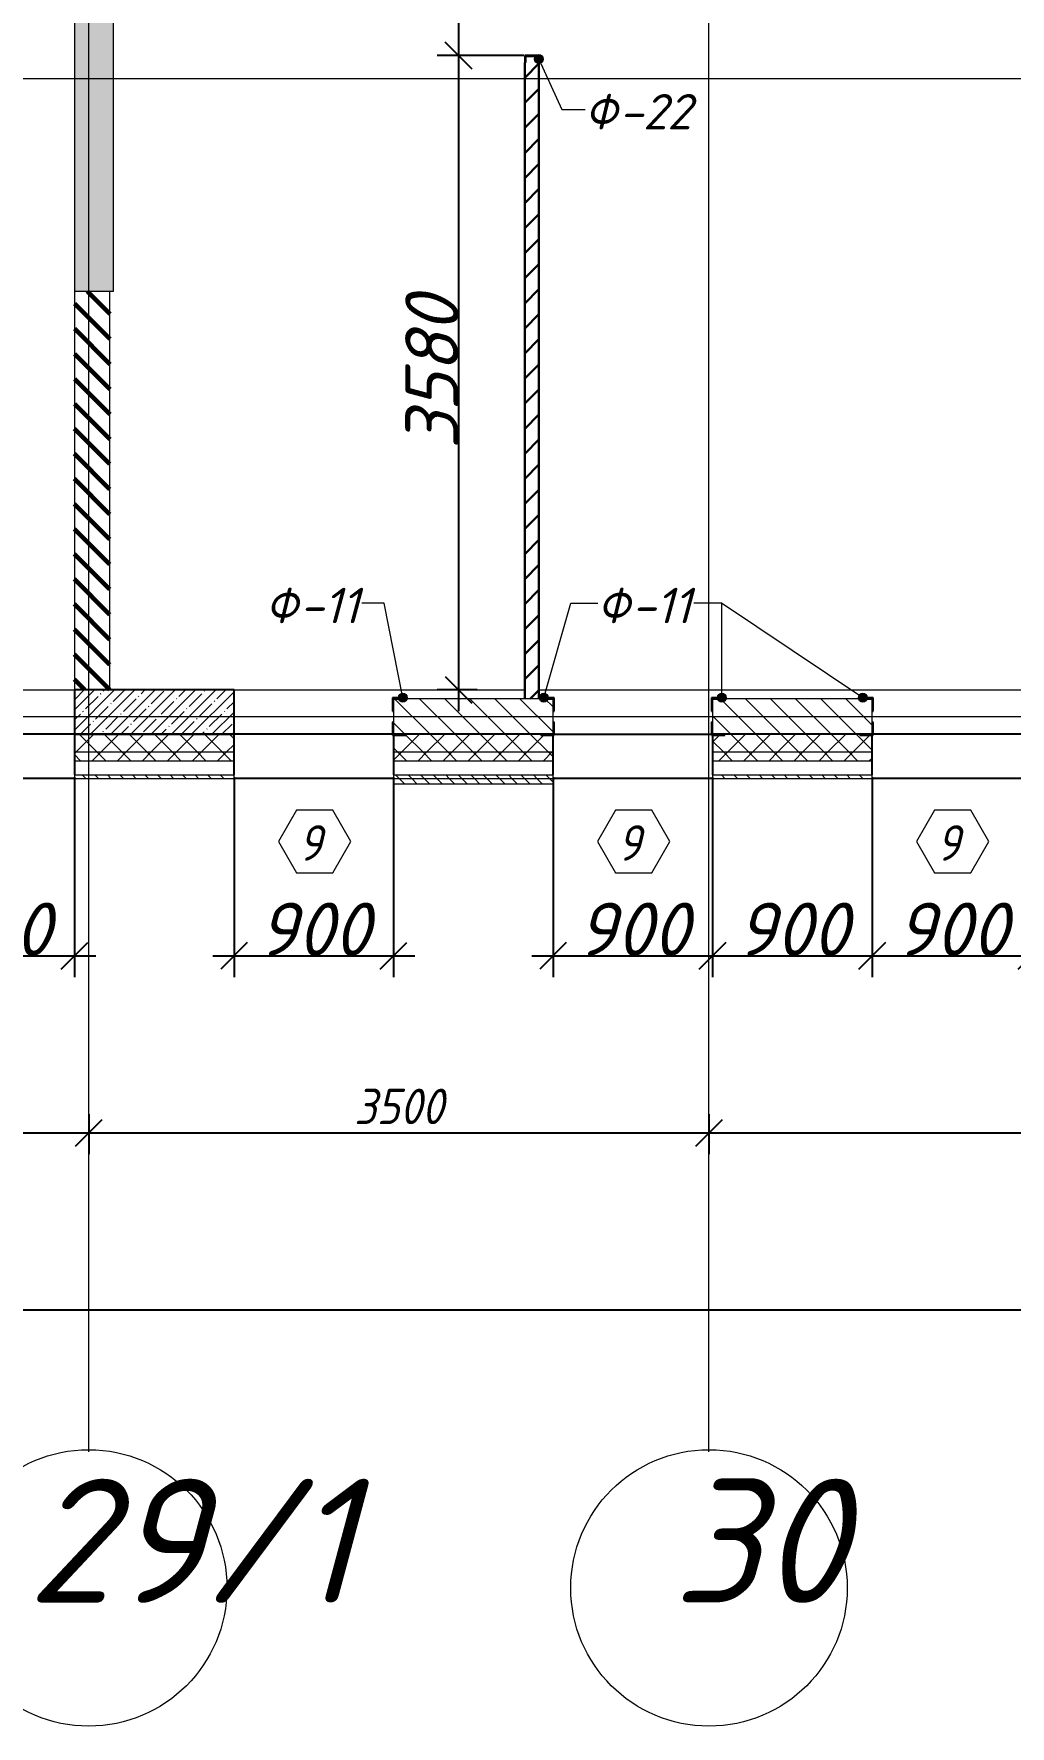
# Model space of a CAD drawing. Header units: millimetres. Extents: x 12986 to 523328, y -9759 to 30092.
# Drawn here: x 502331 to 507840, y -9567 to -17 of the extents above; entities that cross this region are included whole.
import ezdxf

# ---------------------------------------------------------------- set-up
doc = ezdxf.new("R2010")
doc.units = ezdxf.units.MM
for name, color, linetype, lineweight in [('1) ПГП Зеленый', 3, 'Continuous', 30), ('3) РАсчет Зел', 3, 'Continuous', 30), ('5) Блок ячеистый', 160, 'Continuous', 60), ('A-ANNO-DIMS', 7, 'Continuous', 9), ('A-DETL', 7, 'Continuous', 9), ('A-GENM-1', 7, 'Continuous', 25), ('A-GENM-IDEN', 7, 'Continuous', 9), ('A-GLAZ-IDEN', 7, 'Continuous', 9), ('A-WALL', 7, 'Continuous', 5), ('A-WALL-1', 7, 'Continuous', 25), ('A-WALL-FNSH-1', 7, 'Continuous', 9), ('A-WALL-FNSH-2', 7, 'Continuous', 5), ('A-WALL-PATT-1', 7, 'Continuous', 5), ('I-WALL', 7, 'Continuous', 5), ('S-COLS-1', 7, 'Continuous', 5), ('S-COLS-2', 7, 'Continuous', 25), ('Оси', 7, 'Continuous', 9), ('Оси-1', 7, 'Continuous', 20)]:
    doc.layers.add(name, color=color, linetype=linetype, lineweight=lineweight)
for name, color, linetype, lineweight, true_color in [('A-WALL-2', 7, 'Continuous', 13, 0x000000), ('A-WALL-3', 7, 'Continuous', 5, 0x000000), ('A-WALL-PATT-2', 7, 'Continuous', 5, 0xce0000)]:
    doc.layers.add(name, color=color, linetype=linetype, lineweight=lineweight, true_color=true_color)
doc.styles.add('ISOCPEUR_I', font='isocpeui.ttf', dxfattribs={"height": 250})
doc.styles.add('ISOCPEUR_I_2', font='isocpeui.ttf', dxfattribs={"height": 300})
doc.styles.add('ISOCPEUR_I_3', font='isocpeui.ttf', dxfattribs={"width": 0.9, "height": 200})
doc.dimstyles.new('ISO-2_0_0_9К_СРЕДНИЙ_2', dxfattribs={"dimscale": 304.8, "dimtxt": 199.196235, "dimasz": 0.492126, "dimexe": 0.393701, "dimexo": 0, "dimgap": 0, "dimtad": 1, "dimdec": 0, "dimzin": 0, "dimdsep": 46, "dimtxsty": 'ISOCPEUR_I_2', "dimblk1": 'OBLIQUE', "dimblk2": 'OBLIQUE', "dimsah": 1, "dimcen": 0.09, "dimdle": 0.393701, "dimazin": 0, "dimtfac": 1, "dimtdec": 4, "dimtix": 1, "dimtmove": 0, "dimatfit": 3, "dimfxl": 1, "dimtvp": 1, "dimtolj": 1, "dimtzin": 0, "dimarcsym": 2})
doc.dimstyles.new('ISO-2_0_0_9К_СРЕДНИЙ_ФОН', dxfattribs={"dimscale": 304.8, "dimtxt": 199.196235, "dimasz": 0.492126, "dimexe": 0.393701, "dimexo": 0, "dimgap": 0.164042, "dimtad": 1, "dimdec": 0, "dimdsep": 46, "dimtxsty": 'ISOCPEUR_I_3', "dimblk1": 'OBLIQUE', "dimblk2": 'OBLIQUE', "dimsah": 1, "dimcen": 0.09, "dimdle": 0.393701, "dimazin": 0, "dimtfac": 1, "dimtdec": 4, "dimtix": 1, "dimtmove": 1, "dimatfit": 3, "dimfxl": 1, "dimtvp": 1, "dimtfill": 1, "dimtolj": 1, "dimtzin": 0, "dimarcsym": 2})
doc.dimstyles.new('ISO-2_0_0_9К_СРЕДНИЙ_ФОН_2', dxfattribs={"dimscale": 304.8, "dimtxt": 199.196235, "dimasz": 0.492126, "dimexe": 0.393701, "dimexo": 0, "dimgap": 0.164042, "dimtad": 1, "dimdec": 0, "dimdsep": 46, "dimtxsty": 'ISOCPEUR_I_3', "dimblk1": 'OBLIQUE', "dimblk2": 'OBLIQUE', "dimsah": 1, "dimcen": 0.09, "dimdle": 0.393701, "dimazin": 0, "dimtfac": 1, "dimtdec": 4, "dimtix": 1, "dimtmove": 2, "dimatfit": 3, "dimfxl": 1, "dimtvp": 1, "dimtfill": 1, "dimtolj": 1, "dimtzin": 0, "dimarcsym": 2})
pattern_1 = [(45, (395430.81, -3869.25), (-57.024626, 57.024626), []), (45, (395487.83, -3869.25), (-57.024626, 57.024626), [100.806, -20.161, 3.353, -16.808])]
pattern_2 = [(135, (395430.81, -3869.254), (-35.35534, -35.35534), [])]
pattern_3 = [(45, (395430.81, -3869.25), (-70.71068, 70.71068), []), (135, (395430.81, -3869.25), (-70.71068, -70.71068), [])]
pattern_4 = [(135, (395430.81, -3869.25), (-70.71068, -70.71068), [])]

# ---------------------------------------------------------------- blocks, each defined once
blk = doc.blocks.new('Фахверк_СКБ_Уголок - Ф-11_200х2500 h-28441216-АР1_1_Кладочный план 3 этажа')
at = {"layer": 'A-GENM-1'}
for p, q in [((200, 156), (125, 156)), ((125, 156), (125, 81)), ((131, 81), (131, 150)), ((131, 150), (200, 150)), ((200, 150), (200, 156)), ((125, 81), (131, 81)), ((131, 19), (125, 19)), ((125, 19), (125, -56)), ((131, -50), (131, 19)), ((125, -56), (200, -56)), ((200, -50), (131, -50)), ((200, -56), (200, -50))]:
    blk.add_line(p, q, dxfattribs=at)
blk = doc.blocks.new('Фахверк_СКБ_Швеллер - Ф-22_80х3960 h-28561543-АР1_1_Кладочный план 3 этажа')
at = {"layer": 'A-GENM-1'}
for p, q in [((165, 40), (125, 40)), ((125, 40), (125, -40)), ((129.5, 32.6), (165, 32.6)), ((129.5, -32.6), (129.5, 32.6)), ((165, 32.6), (165, 40)), ((125, -40), (165, -40)), ((165, -32.6), (129.5, -32.6)), ((165, -40), (165, -32.6))]:
    blk.add_line(p, q, dxfattribs=at)
blk = doc.blocks.new('Ось сетки - Круг_Ø6_00__ISO-2_5_0_9K_ кружки поменьше-23056867-АР1_1_Кладочный план 3 этажа')
at = {"layer": 'Оси'}
blk.add_circle((0, 0), 2.6, dxfattribs=at)
blk = doc.blocks.new('_Oblique')
at = {"color": 0, "linetype": 'ByBlock', "lineweight": -2}
blk.add_line((-0.5, -0.5), (0.5, 0.5), dxfattribs=at)
blk = doc.blocks.new('*D3424')
at = {"layer": 'A-ANNO-DIMS', "color": 0, "lineweight": -2, "transparency": 16777216}
for p, q in [((501240.8, -6113.4), (501240.8, -6339.4)), ((502640.8, -6113.4), (502640.8, -6339.4)), ((501120.8, -6219.4), (502760.8, -6219.4))]:
    blk.add_line(p, q, dxfattribs=at)
at = {"layer": 'Defpoints', "color": 0, "transparency": 16777216}
for p in [(501240.8, -6113.4), (502640.8, -6113.4), (502640.8, -6219.4)]:
    blk.add_point(p, dxfattribs=at)
at = {"layer": 'A-ANNO-DIMS', "color": 0, "lineweight": -2, "transparency": 16777216, "xscale": 150, "yscale": 150, "zscale": 150, "rotation": 180}
blk.add_blockref('_Oblique', (501240.8, -6219.4), dxfattribs=at)
at = {"layer": 'A-ANNO-DIMS', "color": 0, "lineweight": -2, "transparency": 16777216, "xscale": 150, "yscale": 150, "zscale": 150}
blk.add_blockref('_Oblique', (502640.8, -6219.4), dxfattribs=at)
at = {"layer": 'A-ANNO-DIMS', "color": 0, "transparency": 16777216, "insert": (501940.8, -6069.4), "char_height": 200, "width": 579.201, "attachment_point": 5, "style": 'ISOCPEUR_I_3', "bg_fill": 3, "box_fill_scale": 1.1, "bg_fill_color": 256, "bg_fill_true_color": 13158600, "bg_fill_transparency": 0}
blk.add_mtext('\\A1;1400', dxfattribs=at)
blk = doc.blocks.new('*D3425')
at = {"layer": 'A-ANNO-DIMS', "color": 0, "lineweight": -2, "transparency": 16777216}
for p, q in [((502640.8, -6113.4), (502640.8, -6339.4)), ((506140.8, -6113.4), (506140.8, -6339.4)), ((502520.8, -6219.4), (506260.8, -6219.4))]:
    blk.add_line(p, q, dxfattribs=at)
at = {"layer": 'Defpoints', "color": 0, "transparency": 16777216}
for p in [(502640.8, -6113.4), (506140.8, -6113.4), (506140.8, -6219.4)]:
    blk.add_point(p, dxfattribs=at)
at = {"layer": 'A-ANNO-DIMS', "color": 0, "lineweight": -2, "transparency": 16777216, "xscale": 150, "yscale": 150, "zscale": 150, "rotation": 180}
blk.add_blockref('_Oblique', (502640.8, -6219.4), dxfattribs=at)
at = {"layer": 'A-ANNO-DIMS', "color": 0, "lineweight": -2, "transparency": 16777216, "xscale": 150, "yscale": 150, "zscale": 150}
blk.add_blockref('_Oblique', (506140.8, -6219.4), dxfattribs=at)
at = {"layer": 'A-ANNO-DIMS', "color": 0, "transparency": 16777216, "insert": (504390.8, -6069.4), "char_height": 200, "width": 606.782, "attachment_point": 5, "style": 'ISOCPEUR_I_3', "bg_fill": 3, "box_fill_scale": 1.1, "bg_fill_color": 256, "bg_fill_true_color": 13158600, "bg_fill_transparency": 0}
blk.add_mtext('\\A1;3500', dxfattribs=at)
blk = doc.blocks.new('*D3426')
at = {"layer": 'A-ANNO-DIMS', "color": 0, "lineweight": -2, "transparency": 16777216}
for p, q in [((506140.8, -6113.4), (506140.8, -6339.4)), ((511390.8, -6113.4), (511390.8, -6339.4)), ((506020.8, -6219.4), (511510.8, -6219.4))]:
    blk.add_line(p, q, dxfattribs=at)
at = {"layer": 'Defpoints', "color": 0, "transparency": 16777216}
for p in [(506140.8, -6113.4), (511390.8, -6113.4), (511390.8, -6219.4)]:
    blk.add_point(p, dxfattribs=at)
at = {"layer": 'A-ANNO-DIMS', "color": 0, "lineweight": -2, "transparency": 16777216, "xscale": 150, "yscale": 150, "zscale": 150, "rotation": 180}
blk.add_blockref('_Oblique', (506140.8, -6219.4), dxfattribs=at)
at = {"layer": 'A-ANNO-DIMS', "color": 0, "lineweight": -2, "transparency": 16777216, "xscale": 150, "yscale": 150, "zscale": 150}
blk.add_blockref('_Oblique', (511390.8, -6219.4), dxfattribs=at)
at = {"layer": 'A-ANNO-DIMS', "color": 0, "transparency": 16777216, "insert": (508765.8, -6069.4), "char_height": 200, "width": 606.782, "attachment_point": 5, "style": 'ISOCPEUR_I_3', "bg_fill": 3, "box_fill_scale": 1.1, "bg_fill_color": 256, "bg_fill_true_color": 13158600, "bg_fill_transparency": 0}
blk.add_mtext('\\A1;5250', dxfattribs=at)
blk = doc.blocks.new('*D3429')
at = {"layer": 'A-ANNO-DIMS', "color": 0, "lineweight": -2, "transparency": 16777216}
for p, q in [((395540.8, -7113), (395540.8, -7339.1)), ((520440.8, -7113), (520440.8, -7339.1)), ((395420.8, -7219.1), (456288.4, -7219.1)), ((520560.8, -7219.1), (457110.2, -7219.1))]:
    blk.add_line(p, q, dxfattribs=at)
at = {"layer": 'Defpoints', "color": 0, "transparency": 16777216}
for p in [(395540.8, -7113), (520440.8, -7113), (520440.8, -7219.1)]:
    blk.add_point(p, dxfattribs=at)
at = {"layer": 'A-ANNO-DIMS', "color": 0, "lineweight": -2, "transparency": 16777216, "xscale": 150, "yscale": 150, "zscale": 150, "rotation": 180}
blk.add_blockref('_Oblique', (395540.8, -7219.1), dxfattribs=at)
at = {"layer": 'A-ANNO-DIMS', "color": 0, "lineweight": -2, "transparency": 16777216, "xscale": 150, "yscale": 150, "zscale": 150}
blk.add_blockref('_Oblique', (520440.8, -7219.1), dxfattribs=at)
at = {"layer": 'A-ANNO-DIMS', "color": 0, "transparency": 16777216, "insert": (456258, -6907.8), "char_height": 200, "width": 882.593, "attachment_point": 1, "line_spacing_factor": 1.149209, "style": 'ISOCPEUR_I_3', "bg_fill": 3, "box_fill_scale": 1.1, "bg_fill_color": 256, "bg_fill_true_color": 13158600, "bg_fill_transparency": 0}
blk.add_mtext('\\A1;124900', dxfattribs=at)
blk = doc.blocks.new('AAR_СКБ_Марка_Окна_Перемычка и проем - Марка проема-25443838-АР1_1_Кладочный план 3 этажа')
at = {"layer": 'A-GLAZ-IDEN'}
for p, q in [((-0.968, -0.984), (-1.986, -2.747)), ((1.067, -0.984), (-0.968, -0.984)), ((2.085, -2.747), (1.067, -0.984)), ((-1.986, -2.747), (-0.968, -4.509)), ((1.067, -4.509), (2.085, -2.747)), ((-0.968, -4.509), (1.067, -4.509))]:
    blk.add_line(p, q, dxfattribs=at)
blk = doc.blocks.new('*D3465')
at = {"layer": 'A-ANNO-DIMS', "color": 0, "lineweight": -2, "transparency": 16777216}
for p, q in [((504727.1, 1430.7), (504727.1, -259.3)), ((505095.4, 1310.7), (504607.1, 1310.7)), ((505095.4, -139.3), (504607.1, -139.3))]:
    blk.add_line(p, q, dxfattribs=at)
at = {"layer": 'Defpoints', "color": 0, "transparency": 16777216}
for p in [(505095.4, 1310.7), (504727.1, -139.3), (505095.4, -139.3)]:
    blk.add_point(p, dxfattribs=at)
at = {"layer": 'A-ANNO-DIMS', "color": 0, "lineweight": -2, "transparency": 16777216, "xscale": 150, "yscale": 150, "zscale": 150}
for p, rotation in [((504727.1, 1310.7), 90), ((504727.1, -139.3), 270)]:
    blk.add_blockref('_Oblique', p, dxfattribs=dict(at, rotation=rotation))
at = {"layer": 'A-ANNO-DIMS', "color": 0, "transparency": 16777216, "insert": (504577.1, 585.7), "char_height": 300, "width": 579.201, "attachment_point": 5, "rotation": 90, "style": 'ISOCPEUR_I_2'}
blk.add_mtext('\\A1;1450', dxfattribs=at)
blk = doc.blocks.new('*D3466')
at = {"layer": 'A-ANNO-DIMS', "color": 0, "lineweight": -2, "transparency": 16777216}
for p, q in [((504727.1, -19.3), (504727.1, -3839.3)), ((505095.4, -139.3), (504607.1, -139.3)), ((504833.2, -3719.3), (504607.1, -3719.3))]:
    blk.add_line(p, q, dxfattribs=at)
at = {"layer": 'Defpoints', "color": 0, "transparency": 16777216}
for p in [(505095.4, -139.3), (504727.1, -3719.3), (504833.2, -3719.3)]:
    blk.add_point(p, dxfattribs=at)
at = {"layer": 'A-ANNO-DIMS', "color": 0, "lineweight": -2, "transparency": 16777216, "xscale": 150, "yscale": 150, "zscale": 150}
for p, rotation in [((504727.1, -139.3), 90), ((504727.1, -3719.3), 270)]:
    blk.add_blockref('_Oblique', p, dxfattribs=dict(at, rotation=rotation))
at = {"layer": 'A-ANNO-DIMS', "color": 0, "transparency": 16777216, "insert": (504577.1, -1929.3), "char_height": 300, "width": 606.782, "attachment_point": 5, "rotation": 90, "style": 'ISOCPEUR_I_2'}
blk.add_mtext('\\A1;3580', dxfattribs=at)
blk = doc.blocks.new('*D3652')
at = {"layer": 'A-ANNO-DIMS', "color": 0, "lineweight": -2, "transparency": 16777216}
for p, q in [((505260.8, -4211.9), (505260.8, -5339.3)), ((506160.8, -4211.9), (506160.8, -5339.3)), ((505140.8, -5219.3), (506280.8, -5219.3))]:
    blk.add_line(p, q, dxfattribs=at)
at = {"layer": 'Defpoints', "color": 0, "transparency": 16777216}
for p in [(505260.8, -4211.9), (506160.8, -4211.9), (506160.8, -5219.3)]:
    blk.add_point(p, dxfattribs=at)
at = {"layer": 'A-ANNO-DIMS', "color": 0, "lineweight": -2, "transparency": 16777216, "xscale": 150, "yscale": 150, "zscale": 150, "rotation": 180}
blk.add_blockref('_Oblique', (505260.8, -5219.3), dxfattribs=at)
at = {"layer": 'A-ANNO-DIMS', "color": 0, "lineweight": -2, "transparency": 16777216, "xscale": 150, "yscale": 150, "zscale": 150}
blk.add_blockref('_Oblique', (506160.8, -5219.3), dxfattribs=at)
at = {"layer": 'A-ANNO-DIMS', "color": 0, "transparency": 16777216, "insert": (505710.8, -5069.3), "char_height": 300, "width": 455.087, "attachment_point": 5, "style": 'ISOCPEUR_I_2'}
blk.add_mtext('\\A1;900', dxfattribs=at)
blk = doc.blocks.new('*D3653')
at = {"layer": 'A-ANNO-DIMS', "color": 0, "lineweight": -2, "transparency": 16777216}
for p, q in [((506160.8, -4211.9), (506160.8, -5339.3)), ((507060.8, -4211.9), (507060.8, -5339.3)), ((506040.8, -5219.3), (507180.8, -5219.3))]:
    blk.add_line(p, q, dxfattribs=at)
at = {"layer": 'Defpoints', "color": 0, "transparency": 16777216}
for p in [(506160.8, -4211.9), (507060.8, -4211.9), (507060.8, -5219.3)]:
    blk.add_point(p, dxfattribs=at)
at = {"layer": 'A-ANNO-DIMS', "color": 0, "lineweight": -2, "transparency": 16777216, "xscale": 150, "yscale": 150, "zscale": 150, "rotation": 180}
blk.add_blockref('_Oblique', (506160.8, -5219.3), dxfattribs=at)
at = {"layer": 'A-ANNO-DIMS', "color": 0, "lineweight": -2, "transparency": 16777216, "xscale": 150, "yscale": 150, "zscale": 150}
blk.add_blockref('_Oblique', (507060.8, -5219.3), dxfattribs=at)
at = {"layer": 'A-ANNO-DIMS', "color": 0, "transparency": 16777216, "insert": (506610.8, -5069.3), "char_height": 300, "width": 455.087, "attachment_point": 5, "style": 'ISOCPEUR_I_2'}
blk.add_mtext('\\A1;900', dxfattribs=at)
blk = doc.blocks.new('*D3654')
at = {"layer": 'A-ANNO-DIMS', "color": 0, "lineweight": -2, "transparency": 16777216}
for p, q in [((507060.8, -4211.9), (507060.8, -5339.3)), ((507960.8, -4211.9), (507960.8, -5339.3)), ((506940.8, -5219.3), (508080.8, -5219.3))]:
    blk.add_line(p, q, dxfattribs=at)
at = {"layer": 'Defpoints', "color": 0, "transparency": 16777216}
for p in [(507060.8, -4211.9), (507960.8, -4211.9), (507960.8, -5219.3)]:
    blk.add_point(p, dxfattribs=at)
at = {"layer": 'A-ANNO-DIMS', "color": 0, "lineweight": -2, "transparency": 16777216, "xscale": 150, "yscale": 150, "zscale": 150, "rotation": 180}
blk.add_blockref('_Oblique', (507060.8, -5219.3), dxfattribs=at)
at = {"layer": 'A-ANNO-DIMS', "color": 0, "lineweight": -2, "transparency": 16777216, "xscale": 150, "yscale": 150, "zscale": 150}
blk.add_blockref('_Oblique', (507960.8, -5219.3), dxfattribs=at)
at = {"layer": 'A-ANNO-DIMS', "color": 0, "transparency": 16777216, "insert": (507510.8, -5069.3), "char_height": 300, "width": 455.087, "attachment_point": 5, "style": 'ISOCPEUR_I_2'}
blk.add_mtext('\\A1;900', dxfattribs=at)
blk = doc.blocks.new('*D3680')
at = {"layer": 'A-ANNO-DIMS', "color": 0, "lineweight": -2, "transparency": 16777216}
for p, q in [((501660.8, -4211.9), (501660.8, -5339.3)), ((502560.8, -4211.9), (502560.8, -5339.3)), ((501540.8, -5219.3), (502680.8, -5219.3))]:
    blk.add_line(p, q, dxfattribs=at)
at = {"layer": 'Defpoints', "color": 0, "transparency": 16777216}
for p in [(501660.8, -4211.9), (502560.8, -4211.9), (502560.8, -5219.3)]:
    blk.add_point(p, dxfattribs=at)
at = {"layer": 'A-ANNO-DIMS', "color": 0, "lineweight": -2, "transparency": 16777216, "xscale": 150, "yscale": 150, "zscale": 150, "rotation": 180}
blk.add_blockref('_Oblique', (501660.8, -5219.3), dxfattribs=at)
at = {"layer": 'A-ANNO-DIMS', "color": 0, "lineweight": -2, "transparency": 16777216, "xscale": 150, "yscale": 150, "zscale": 150}
blk.add_blockref('_Oblique', (502560.8, -5219.3), dxfattribs=at)
at = {"layer": 'A-ANNO-DIMS', "color": 0, "transparency": 16777216, "insert": (502110.8, -5069.3), "char_height": 300, "width": 455.087, "attachment_point": 5, "style": 'ISOCPEUR_I_2'}
blk.add_mtext('\\A1;900', dxfattribs=at)
blk = doc.blocks.new('*D3681')
at = {"layer": 'A-ANNO-DIMS', "color": 0, "lineweight": -2, "transparency": 16777216}
for p, q in [((503460.8, -4211.9), (503460.8, -5339.3)), ((504360.8, -4211.9), (504360.8, -5339.3)), ((503340.8, -5219.3), (504480.8, -5219.3))]:
    blk.add_line(p, q, dxfattribs=at)
at = {"layer": 'Defpoints', "color": 0, "transparency": 16777216}
for p in [(503460.8, -4211.9), (504360.8, -4211.9), (504360.8, -5219.3)]:
    blk.add_point(p, dxfattribs=at)
at = {"layer": 'A-ANNO-DIMS', "color": 0, "lineweight": -2, "transparency": 16777216, "xscale": 150, "yscale": 150, "zscale": 150, "rotation": 180}
blk.add_blockref('_Oblique', (503460.8, -5219.3), dxfattribs=at)
at = {"layer": 'A-ANNO-DIMS', "color": 0, "lineweight": -2, "transparency": 16777216, "xscale": 150, "yscale": 150, "zscale": 150}
blk.add_blockref('_Oblique', (504360.8, -5219.3), dxfattribs=at)
at = {"layer": 'A-ANNO-DIMS', "color": 0, "transparency": 16777216, "insert": (503910.8, -5069.3), "char_height": 300, "width": 455.087, "attachment_point": 5, "style": 'ISOCPEUR_I_2'}
blk.add_mtext('\\A1;900', dxfattribs=at)

msp = doc.modelspace()

# ---------------------------------------------------------------- hatches: boundary and pattern name
h = msp.add_hatch()
h.set_pattern_fill('FP_4', color=256, style=0, pattern_type=2)
h.set_pattern_definition(pattern_1)
h.paths.add_polyline_path([(502560.80859, -1469.25378), (502780.80859, -1469.25378), (502780.80859, 6730.74642), (502560.80859, 6730.74642), (502560.80859, 2782.68915)], flags=0)
at = {"layer": '1) ПГП Зеленый'}
h = msp.add_hatch(dxfattribs=at)
h.set_pattern_fill('FP_5', color=256, style=0, pattern_type=2)
h.set_pattern_definition([(45, (395430.81, -3869.25), (-70.71068, 70.71068), [])])
h.paths.add_polyline_path([(505180.80849, -3769.25358), (505180.80849, -179.25357), (505173.40849, -179.25357), (505173.40849, -143.75357), (505108.20849, -143.75357), (505108.20849, -179.25357), (505100.80849, -179.25357), (505100.80849, -3769.25358)], flags=0)
h.paths.add_polyline_path([(505100.80849, 1310.74642), (505180.80849, 1310.74642), (505180.80849, 1315.74643), (505100.80849, 1315.74643)], flags=0)
h.paths.add_polyline_path([(505108.20849, 1320.24643), (505173.40849, 1320.24643), (505173.40849, 1355.74643), (505180.80849, 1355.74643), (505180.80849, 5530.74642), (505100.80849, 5530.74642), (505100.80849, 1355.74643), (505108.20849, 1355.74643)], flags=0)
at = {"layer": '5) Блок ячеистый'}
h = msp.add_hatch(dxfattribs=at)
h.set_pattern_fill('FP_1', color=256, style=0, pattern_type=2)
h.set_pattern_definition(pattern_4)
h.paths.add_polyline_path([(502560.80855, -3719.25358), (502760.80855, -3719.25358), (502760.80855, -1469.25378), (502560.80855, -1469.25378), (502560.80855, -2937.15678)], flags=0)
at = {"layer": 'A-GENM-IDEN'}
h = msp.add_hatch(color=256, dxfattribs=at)
edge = h.paths.add_edge_path(flags=0)
edge.add_arc((505180.80849, -159.25357), 25, 0, 360)
h = msp.add_hatch(color=256, dxfattribs=at)
edge = h.paths.add_edge_path(flags=0)
edge.add_arc((504413.14188, -3763.25358), 25, 0, 360)
h = msp.add_hatch(color=256, dxfattribs=at)
edge = h.paths.add_edge_path(flags=0)
edge.add_arc((505208.47516, -3763.25358), 25, 0, 360)
h = msp.add_hatch(color=256, dxfattribs=at)
edge = h.paths.add_edge_path(flags=0)
edge.add_arc((506213.14182, -3763.25358), 25, 0, 360)
h = msp.add_hatch(color=256, dxfattribs=at)
edge = h.paths.add_edge_path(flags=0)
edge.add_arc((507008.4752, -3763.25358), 25, 0, 360)
at = {"layer": 'A-WALL-PATT-1'}
h = msp.add_hatch(dxfattribs=at)
h.set_pattern_fill('FP_1', color=256, style=0, pattern_type=2)
h.set_pattern_definition(pattern_4)
h.paths.add_polyline_path([(504429.80855, -3969.25358), (505260.80849, -3969.25358), (505260.80849, -3769.25358), (504360.80855, -3769.25358), (504360.80855, -3969.25358)], flags=0)
h.paths.add_polyline_path([(507060.80853, -3969.25358), (507060.80853, -3769.25358), (506160.80849, -3769.25358), (506160.80849, -3969.25358), (506991.80853, -3969.25358)], flags=0)
at = {"layer": 'A-WALL-PATT-2'}
h = msp.add_hatch(dxfattribs=at)
h.set_pattern_fill('FP_2', color=256, style=0, pattern_type=2)
h.set_pattern_definition(pattern_3)
h.paths.add_polyline_path([(507960.80853, -4069.25358), (509110.80855, -4069.25358), (509110.28684, -3975.25358), (509041.80858, -3975.25358), (509041.80858, -3969.25358), (507960.80853, -3969.25358)], flags=0)
h.paths.add_polyline_path([(520510.80855, -4069.25358), (520510.80855, -3969.25358), (519160.80855, -3969.25358), (519160.80855, -4069.25358)], flags=0)
h.paths.add_polyline_path([(513360.80855, -4069.25358), (514760.80855, -4069.25358), (514760.28684, -3975.25358), (514691.80858, -3974.18215), (514691.80858, -3969.25358), (513360.80855, -3969.25358)], flags=0)
h.paths.add_polyline_path([(507060.80853, -4069.25358), (507060.28679, -3975.25358), (506991.80853, -3975.25358), (506991.80853, -3969.25358), (506229.80849, -3969.25358), (506229.80849, -3975.25358), (506160.80849, -3975.25358), (506160.80849, -4069.25358), (507052.11288, -4069.25358)], flags=0)
h.paths.add_polyline_path([(503460.80855, -4069.25358), (503460.80855, -3969.25358), (502560.80855, -3969.25358), (502560.80855, -4069.25358), (502677.5407, -4069.25358)], flags=0)
h.paths.add_polyline_path([(492579.80855, -4069.25358), (493560.80855, -4069.25358), (493560.28684, -3975.25358), (493491.80858, -3975.25358), (493491.80858, -3969.25358), (492579.80855, -3969.25358), (492579.80855, -3975.25358), (492510.80855, -3975.25358), (492510.80855, -4069.25358)], flags=0)
h.paths.add_polyline_path([(500610.80852, -4069.25358), (501660.80855, -4069.25358), (501660.28681, -3975.25358), (501591.80855, -3975.25358), (501591.80855, -3969.25358), (500679.80852, -3969.25358), (500679.80852, -3975.25358), (500610.80852, -3975.25358)], flags=0)
h.paths.add_polyline_path([(497262.14007, -4069.25358), (498310.80852, -4069.25358), (498310.28681, -3975.25358), (498241.80855, -3975.25358), (498241.80855, -3969.25358), (496329.80859, -3969.25358), (496329.80859, -3975.25358), (496260.80859, -3975.25358), (496260.80859, -4069.25358), (497160.8086, -4069.25358)], flags=0)
h.paths.add_polyline_path([(486431.3388, -4069.25358), (486460.80857, -4069.25358), (486460.80857, -3969.25358), (484690.80855, -3969.25358), (484690.80855, -4069.25358)], flags=0)
h = msp.add_hatch(dxfattribs=at)
h.set_pattern_fill('FP_2', color=256, style=0, pattern_type=2)
h.set_pattern_definition(pattern_3)
h.paths.add_polyline_path([(504429.80855, -4069.25358), (505260.80859, -4069.25358), (505260.80849, -3975.25358), (505191.80849, -3975.25358), (505191.80849, -3969.25358), (504429.80855, -3969.25358), (504429.80855, -3975.25358), (504360.80855, -3975.25358), (504360.80855, -4069.25358)], flags=0)
h.paths.add_polyline_path([(487785.18896, -4069.25358), (488160.80857, -4069.25358), (488160.28686, -3975.25358), (488091.8086, -3975.25358), (488091.8086, -3969.25358), (487429.80857, -3969.25358), (487429.80857, -3975.25358), (487360.80857, -3975.25358), (487360.80857, -4069.25358), (487429.80857, -4069.25358)], flags=0)
h.paths.add_polyline_path([(495360.80859, -4069.25358), (495360.80855, -3969.25358), (494460.80855, -3969.25359), (494460.80855, -4069.25358), (494554.43975, -4069.25358)], flags=0)
h = msp.add_hatch(dxfattribs=at)
h.set_pattern_fill('FP_2', color=256, style=0, pattern_type=2)
h.set_pattern_definition(pattern_3)
h.paths.add_polyline_path([(513360.80855, -4119.25358), (514760.80855, -4119.25358), (514760.80855, -4069.25358), (513360.80855, -4069.25358)], flags=0)
h.paths.add_polyline_path([(520610.80855, -4119.25358), (520610.80855, -4069.25358), (519160.80855, -4069.25358), (519160.80855, -4119.25358), (520510.80855, -4119.25358)], flags=0)
h.paths.add_polyline_path([(507060.80853, -4119.25358), (507060.80853, -4069.25358), (506160.80849, -4069.25358), (506160.80849, -4119.25358), (506739.09118, -4119.25358)], flags=0)
h.paths.add_polyline_path([(502560.80855, -4119.25358), (503460.80855, -4119.25358), (503460.80855, -4069.25358), (502560.80855, -4069.25358)], flags=0)
h.paths.add_polyline_path([(507960.80853, -4119.25358), (509110.80855, -4119.25358), (509110.80855, -4069.25358), (507960.80853, -4069.25358)], flags=0)
h.paths.add_polyline_path([(500610.80852, -4119.25358), (501660.80855, -4119.25358), (501660.80855, -4069.25358), (500610.80852, -4069.25358)], flags=0)
h.paths.add_polyline_path([(496260.80859, -4119.25358), (498310.80852, -4119.25358), (498310.80852, -4069.25358), (496260.80859, -4069.25358)], flags=0)
h.paths.add_polyline_path([(492510.80855, -4119.25358), (493560.80855, -4119.25358), (493560.80855, -4069.25358), (492510.80855, -4069.25358)], flags=0)
h.paths.add_polyline_path([(486431.3388, -4119.25358), (486460.80857, -4119.25358), (486460.80857, -4069.25358), (484640.80855, -4069.25358), (484640.80855, -4119.25358)], flags=0)
h = msp.add_hatch(dxfattribs=at)
h.set_pattern_fill('FP_2', color=256, style=0, pattern_type=2)
h.set_pattern_definition(pattern_3)
h.paths.add_polyline_path([(504708.31594, -4119.25358), (505260.80859, -4119.25358), (505260.80859, -4069.25358), (504360.80855, -4069.25358), (504360.80855, -4119.25358)], flags=0)
h.paths.add_polyline_path([(494460.80855, -4119.25358), (495360.80859, -4119.25358), (495360.80859, -4069.25358), (494460.80855, -4069.25358)], flags=0)
h.paths.add_polyline_path([(487360.80857, -4119.25358), (488160.80857, -4119.25358), (488160.80857, -4069.25358), (487360.80857, -4069.25358)], flags=0)
h = msp.add_hatch(dxfattribs=at)
h.set_pattern_fill('FP_3', color=256, style=0, pattern_type=2)
h.set_pattern_definition(pattern_2)
h.paths.add_polyline_path([(520610.80855, -4219.25358), (520740.80855, -4219.25358), (520740.80855, -4199.25358), (519160.80855, -4199.25358), (519160.80855, -4219.25358), (520510.80855, -4219.25358)], flags=0)
h.paths.add_polyline_path([(507060.80853, -4219.25358), (507060.80853, -4199.25358), (506160.80849, -4199.25358), (506160.80849, -4219.25358), (506739.09118, -4219.25358)], flags=0)
h.paths.add_polyline_path([(509110.80855, -4219.25358), (509110.80855, -4199.25358), (507960.80853, -4199.25358), (507960.80853, -4219.25358), (508092.94134, -4219.25358)], flags=0)
h.paths.add_polyline_path([(513360.80855, -4219.25358), (514760.80855, -4219.25358), (514760.80855, -4199.25358), (513360.80855, -4199.25358)], flags=0)
h.paths.add_polyline_path([(498310.80852, -4219.25358), (498310.80852, -4199.25358), (496260.80859, -4199.25358), (496260.80859, -4219.25358), (497262.14007, -4219.25358)], flags=0)
h.paths.add_polyline_path([(493200.58959, -4219.25358), (493560.80855, -4219.25358), (493560.80855, -4199.25358), (492510.80855, -4199.25358), (492510.80855, -4219.25358)], flags=0)
h.paths.add_polyline_path([(486460.80857, -4219.25358), (486460.80857, -4199.25358), (484540.80855, -4199.25358), (484540.80855, -4219.25358), (486431.3388, -4219.25358)], flags=0)
h.paths.add_polyline_path([(501660.80855, -4219.25358), (501660.80855, -4199.25358), (500610.80852, -4199.25358), (500610.80852, -4219.25358)], flags=0)
h.paths.add_polyline_path([(502560.80855, -4219.25358), (503460.80855, -4219.25358), (503460.80855, -4199.25358), (502560.80855, -4199.25358)], flags=0)
h = msp.add_hatch(dxfattribs=at)
h.set_pattern_fill('FP_3', color=256, style=0, pattern_type=2)
h.set_pattern_definition(pattern_2)
h.paths.add_polyline_path([(504708.31594, -4219.25358), (505260.80859, -4219.25358), (505260.80859, -4199.25358), (504360.80855, -4199.25358), (504360.80855, -4219.25358)], flags=0)
h.paths.add_polyline_path([(487360.80857, -4219.25358), (488160.80857, -4219.25358), (488160.80857, -4199.25358), (487360.80857, -4199.25358)], flags=0)
h.paths.add_polyline_path([(494460.80855, -4219.25358), (495360.80859, -4219.25358), (495360.80859, -4199.25358), (494460.80855, -4199.25358)], flags=0)
h = msp.add_hatch(dxfattribs=at)
h.set_pattern_fill('FP_3', color=256, style=0, pattern_type=2)
h.set_pattern_definition(pattern_2)
h.paths.add_polyline_path([(504360.80855, -4249.25358), (505260.80859, -4249.25358), (505260.80859, -4219.25358), (504360.80855, -4219.25358)], flags=0)
at = {"layer": 'S-COLS-1'}
h = msp.add_hatch(dxfattribs=at)
h.set_pattern_fill('FP_4', color=256, style=0, pattern_type=2)
h.set_pattern_definition(pattern_1)
h.paths.add_polyline_path([(502560.80855, -3969.25358), (503460.80855, -3969.25358), (503460.80855, -3719.25358), (502560.80855, -3719.25358)], flags=0)

# ---------------------------------------------------------------- linework, layer by layer
at = {"layer": '1) ПГП Зеленый'}
msp.add_line((505180.80849, -3769.25358), (505180.80849, -179.25357), dxfattribs=at)
at = {"layer": '3) РАсчет Зел'}
msp.add_line((505100.80849, -179.25357), (505100.80849, -3769.25358), dxfattribs=at)
at = {"layer": 'A-DETL'}
for p, q in [((502560.80855, -4119.25358), (503460.80855, -4119.25358)), ((506160.80849, -4119.25358), (507060.80853, -4119.25358))]:
    msp.add_line(p, q, dxfattribs=at)
at = {"layer": 'A-GENM-IDEN'}
for p, q in [((505180.80849, -159.25357), (505311.22314, -444.10876)), ((505311.22314, -444.10876), (505441.63779, -444.10876)), ((504307.98379, -3230.50382), (504181.92579, -3230.50382)), ((504413.14188, -3763.25358), (504307.98379, -3230.50382)), ((505208.47516, -3763.25358), (505360.59832, -3230.50382)), ((505360.59832, -3230.50382), (505512.72149, -3230.50382)), ((506213.14182, -3230.50382), (506054.95597, -3230.50382)), ((506212.22122, -3230.50382), (506054.95597, -3230.50382)), ((507008.4752, -3763.25358), (506212.22122, -3230.50382)), ((506213.14182, -3763.25358), (506213.14182, -3230.50382))]:
    msp.add_line(p, q, dxfattribs=at)
for centre in [(505180.80849, -159.25357), (504413.14188, -3763.25358), (505208.47516, -3763.25358), (506213.14182, -3763.25358), (507008.4752, -3763.25358)]:
    msp.add_circle(centre, 25, dxfattribs=at)
at = {"layer": 'A-WALL'}
for p, q in [((502560.80855, -4069.25358), (503460.80855, -4069.25358)), ((504360.80855, -4069.25358), (505260.80859, -4069.25358)), ((506160.80849, -4069.25358), (507060.80853, -4069.25358)), ((502560.80855, -4199.25358), (503460.80855, -4199.25358)), ((504360.80855, -4119.25358), (505260.80859, -4119.25358)), ((504360.80855, -4199.25358), (505260.80859, -4199.25358)), ((506160.80849, -4199.25358), (507060.80853, -4199.25358))]:
    msp.add_line(p, q, dxfattribs=at)
at = {"layer": 'A-WALL-1'}
for p, q in [((504354.80855, -3969.25358), (501666.80855, -3969.25358)), ((502560.80855, -3969.25358), (502560.80855, -4199.25358)), ((503460.80855, -4199.25358), (503460.80855, -3969.25358)), ((504360.80855, -3975.25358), (504360.80855, -4199.25358)), ((505191.80849, -3969.25358), (504429.80855, -3969.25358)), ((505260.80859, -4199.25358), (505260.80859, -3975.25358)), ((505266.80849, -3969.25358), (506154.80849, -3969.25358)), ((506160.80849, -3975.25358), (506160.80849, -4199.25358)), ((506991.80853, -3969.25358), (506229.80849, -3969.25358)), ((507060.80853, -4199.25358), (507060.80853, -3975.25358)), ((509041.80858, -3969.25358), (507066.80853, -3969.25358)), ((502560.80855, -4219.25358), (501660.80855, -4219.25358)), ((504360.80855, -4219.25358), (503460.80855, -4219.25358)), ((506160.80849, -4219.25358), (505260.80859, -4219.25358)), ((507960.80853, -4219.25358), (507060.80853, -4219.25358))]:
    msp.add_line(p, q, dxfattribs=at)
at = {"layer": 'A-WALL-2'}
for p, q in [((502560.80859, -1469.25378), (502560.80855, -1469.25378)), ((505191.80849, -3769.25358), (504429.80855, -3769.25358)), ((506991.80853, -3769.25358), (506229.80849, -3769.25358)), ((504360.80855, -3838.25358), (504360.80855, -3900.25358)), ((505260.80849, -3900.25358), (505260.80849, -3838.25358)), ((506160.80849, -3838.25358), (506160.80849, -3900.25358)), ((507060.80853, -3900.25358), (507060.80853, -3838.25358)), ((504429.80855, -3969.25358), (505191.80849, -3969.25358)), ((506229.80849, -3969.25358), (506991.80853, -3969.25358))]:
    msp.add_line(p, q, dxfattribs=at)
at = {"layer": 'A-WALL-3'}
for p, q in [((502560.80859, 6730.74642), (502560.80859, -1469.25378)), ((502780.80859, -1469.25378), (502780.80859, 6730.74642)), ((502560.80859, -1469.25378), (502780.80859, -1469.25378))]:
    msp.add_line(p, q, dxfattribs=at)
at = {"layer": 'A-WALL-FNSH-1'}
for p, q in [((502560.80855, -4199.25358), (502560.80855, -4219.25358)), ((503460.80855, -4219.25358), (503460.80855, -4199.25358)), ((504360.80855, -4199.25358), (504360.80855, -4219.25358)), ((505260.80859, -4219.25358), (505260.80859, -4199.25358)), ((506160.80849, -4199.25358), (506160.80849, -4219.25358)), ((507060.80853, -4219.25358), (507060.80853, -4199.25358)), ((502560.80855, -4219.25358), (503460.80855, -4219.25358)), ((504360.80855, -4219.25358), (504360.80855, -4249.25358)), ((504360.80855, -4219.25358), (505260.80859, -4219.25358)), ((504360.80855, -4249.25358), (505260.80859, -4249.25358)), ((505260.80859, -4249.25358), (505260.80859, -4219.25358)), ((506160.80849, -4219.25358), (507060.80853, -4219.25358))]:
    msp.add_line(p, q, dxfattribs=at)
at = {"layer": 'A-WALL-FNSH-2'}
for p, q in [((502560.80855, -1469.25378), (502560.80855, -3719.25358)), ((502760.80855, -3719.25358), (502760.80855, -1469.25378)), ((502560.80855, -3719.25358), (502760.80855, -3719.25358))]:
    msp.add_line(p, q, dxfattribs=at)
at = {"layer": 'I-WALL'}
for p, q in [((498060.8086, -3719.25358), (502560.80855, -3719.25358)), ((503460.80855, -3719.25358), (505100.80849, -3719.25358)), ((505180.80849, -3719.25358), (507960.80853, -3719.25358))]:
    msp.add_line(p, q, dxfattribs=at)
at = {"layer": 'S-COLS-2'}
for p, q in [((503460.80855, -3719.25358), (502560.80855, -3719.25358)), ((502560.80855, -3719.25358), (502560.80855, -3969.25358)), ((503460.80855, -3969.25358), (503460.80855, -3719.25358)), ((502560.80855, -3969.25358), (503460.80855, -3969.25358))]:
    msp.add_line(p, q, dxfattribs=at)
at = {"layer": 'Оси-1'}
for p, q in [((502640.80852, -8019.25359), (502640.80852, 24767.68957)), ((506140.80852, -8019.25359), (506140.80852, 24767.68957)), ((389220.80855, -269.25359), (521382.43658, -269.25359)), ((389220.80855, -3869.25359), (521382.43658, -3869.25359))]:
    msp.add_line(p, q, dxfattribs=at)

# ---------------------------------------------------------------- block references
at = {"layer": 'A-GENM-1'}
for name, p, rotation in [('Фахверк_СКБ_Швеллер - Ф-22_80х3960 h-28561543-АР1_1_Кладочный план 3 этажа', (505140.80849, -14.25357), 269.9999999999999), ('Фахверк_СКБ_Уголок - Ф-11_200х2500 h-28441216-АР1_1_Кладочный план 3 этажа', (505391.80849, -3819.25358), 180), ('Фахверк_СКБ_Уголок - Ф-11_200х2500 h-28441216-АР1_1_Кладочный план 3 этажа', (507191.80853, -3819.25358), 180)]:
    msp.add_blockref(name, p, dxfattribs=dict(at, rotation=rotation))
for p in [(504229.80855, -3919.25358), (506029.80849, -3919.25358)]:
    msp.add_blockref('Фахверк_СКБ_Уголок - Ф-11_200х2500 h-28441216-АР1_1_Кладочный план 3 этажа', p, dxfattribs=at)
at = {"layer": 'A-GLAZ-IDEN', "xscale": 99.99999999999993, "yscale": 99.99999999999993, "zscale": 99.99999999999993}
for p in [(503910.80855, -4299.97684), (505710.80849, -4299.97684), (507510.80853, -4299.97684)]:
    msp.add_blockref('AAR_СКБ_Марка_Окна_Перемычка и проем - Марка проема-25443838-АР1_1_Кладочный план 3 этажа', p, dxfattribs=at)
at = {"layer": 'Оси', "xscale": 300, "yscale": 300, "zscale": 99.99999999999993}
for p in [(502640.80852, -8786.50718), (506140.80852, -8786.50718)]:
    msp.add_blockref('Ось сетки - Круг_Ø6_00__ISO-2_5_0_9K_ кружки поменьше-23056867-АР1_1_Кладочный план 3 этажа', p, dxfattribs=at)

# ---------------------------------------------------------------- texts
at = {"layer": 'A-GENM-IDEN', "char_height": 200, "attachment_point": 1, "style": 'ISOCPEUR_I_2'}
for s, insert, width in [('\\fISOCPEUR|b0|i1|c204|p34|;\\W.9;Ф', (505441.63779, -356.49417), 230.886), ('-22', (505632.13779, -356.49417), 476.202375), ('\\fISOCPEUR|b0|i1|c204|p34|;\\W.9;Ф', (503639.69131, -3142.88924), 230.886), ('-11', (503830.19131, -3142.88924), 389.620125), ('\\fISOCPEUR|b0|i1|c204|p34|;\\W.9;Ф', (505512.72149, -3142.88924), 230.886), ('\\fISOCPEUR|b0|i1|c204|p34|;\\W.9;Ф', (505512.72149, -3142.88924), 230.886), ('\\fISOCPEUR|b0|i1|c204|p34|;\\W.9;Ф', (505512.72149, -3142.88924), 230.886), ('-11', (505703.22149, -3142.88924), 389.620125), ('-11', (505703.22149, -3142.88924), 389.620125), ('-11', (505703.22149, -3142.88924), 389.620125)]:
    msp.add_mtext(s, dxfattribs=dict(at, insert=insert, width=width))
at = {"layer": 'A-GLAZ-IDEN', "char_height": 200, "width": 158.734125, "attachment_point": 1, "style": 'ISOCPEUR_I_2'}
for insert in [(503824.61002, -4482.61821), (505624.60996, -4482.61821), (507424.61001, -4482.61821)]:
    msp.add_mtext('\\fISOCPEUR|b0|i1|c204|p34|;\\W.9;9', dxfattribs=dict(at, insert=insert))
at = {"layer": 'Оси', "char_height": 700, "attachment_point": 1, "style": 'ISOCPEUR_I'}
for s, insert, width in [('29/1', (502292.7802, -8170.47894), 750.3795), ('30', (505935.8802, -8170.47894), 404.0505)]:
    msp.add_mtext(s, dxfattribs=dict(at, insert=insert, width=width))

# ---------------------------------------------------------------- dimensions: what is measured, and where the dimension line sits
at = {"layer": 'A-ANNO-DIMS'}
for base, p1, p2, override, picture, middle in [((504727.1297, -139.25358), (505095.35067, 1310.74642), (505095.35067, -139.25358), {"dimpost": '<>', "dimfxl": 1450}, '*D3465', (504577.1297, 585.74642)), ((504727.1297, -3719.25358), (505095.35067, -139.25358), (504833.19571, -3719.25358), {"dimpost": '<>', "dimfxl": 3589.585661}, '*D3466', (504577.1297, -1929.25358))]:
    dim = msp.add_linear_dim(base=base, p1=p1, p2=p2, angle=90, dimstyle='ISO-2_0_0_9К_СРЕДНИЙ_2', override=override, dxfattribs=at)
    dim.commit()
    dim.dimension.update_dxf_attribs({"geometry": picture, "text_midpoint": middle})
for base, p1, p2, override, picture, middle in [((502560.80855, -5219.2579), (501660.80855, -4211.91493), (502560.80855, -4211.91493), {"dimpost": '<>', "dimfxl": 900}, '*D3680', (502110.80855, -5069.2579)), ((504360.80855, -5219.2579), (503460.80855, -4211.91493), (504360.80855, -4211.91493), {"dimpost": '<>', "dimfxl": 900}, '*D3681', (503910.80855, -5069.2579)), ((506160.80849, -5219.2579), (505260.80849, -4211.91493), (506160.80849, -4211.91493), {"dimpost": '<>', "dimfxl": 900}, '*D3652', (505710.80849, -5069.2579)), ((507060.80853, -5219.2579), (506160.80849, -4211.91493), (507060.80853, -4211.91493), {"dimpost": '<>', "dimfxl": 900.000042}, '*D3653', (506610.80851, -5069.2579)), ((507960.80853, -5219.2579), (507060.80853, -4211.91493), (507960.80853, -4211.91493), {"dimpost": '<>', "dimfxl": 900}, '*D3654', (507510.80853, -5069.2579))]:
    dim = msp.add_linear_dim(base=base, p1=p1, p2=p2, dimstyle='ISO-2_0_0_9К_СРЕДНИЙ_2', override=override, dxfattribs=at)
    dim.commit()
    dim.dimension.update_dxf_attribs({"geometry": picture, "text_midpoint": middle})

# ---------------------------------------------------------------- next in the draw order: dimensions: what is measured, and where the dimension line sits
dim = msp.add_linear_dim(base=(502640.80852, -6219.43197), p1=(501240.80852, -6113.36595), p2=(502640.80852, -6113.36595), dimstyle='ISO-2_0_0_9К_СРЕДНИЙ_ФОН', override={"dimpost": '<>', "dimfxl": 1400}, dxfattribs=at)
dim.commit()
dim.dimension.update_dxf_attribs({"geometry": '*D3424', "text_midpoint": (501940.80852, -6069.43197)})
dim = msp.add_linear_dim(base=(520440.80852, -7219.07555), p1=(395540.80855, -7113.00953), p2=(520440.80852, -7113.00953), dimstyle='ISO-2_0_0_9К_СРЕДНИЙ_ФОН_2', override={"dimpost": '<>', "dimfxl": 124899.999966}, dxfattribs=at)
dim.commit()
dim.dimension.update_dxf_attribs({"geometry": '*D3429', "text_midpoint": (456699.32953, -7041.11773), "dimtype": 160})

# ---------------------------------------------------------------- next in the draw order: dimensions: what is measured, and where the dimension line sits
dim = msp.add_linear_dim(base=(506140.80852, -6219.43197), p1=(502640.80852, -6113.36595), p2=(506140.80852, -6113.36595), dimstyle='ISO-2_0_0_9К_СРЕДНИЙ_ФОН', override={"dimpost": '<>', "dimfxl": 3500}, dxfattribs=at)
dim.commit()
dim.dimension.update_dxf_attribs({"geometry": '*D3425', "text_midpoint": (504390.80852, -6069.43197)})

# ---------------------------------------------------------------- next in the draw order: dimensions: what is measured, and where the dimension line sits
dim = msp.add_linear_dim(base=(511390.80852, -6219.43197), p1=(506140.80852, -6113.36595), p2=(511390.80852, -6113.36595), dimstyle='ISO-2_0_0_9К_СРЕДНИЙ_ФОН', override={"dimpost": '<>', "dimfxl": 5250}, dxfattribs=at)
dim.commit()
dim.dimension.update_dxf_attribs({"geometry": '*D3426', "text_midpoint": (508765.80852, -6069.43197)})

doc.saveas('drawing.dxf')
